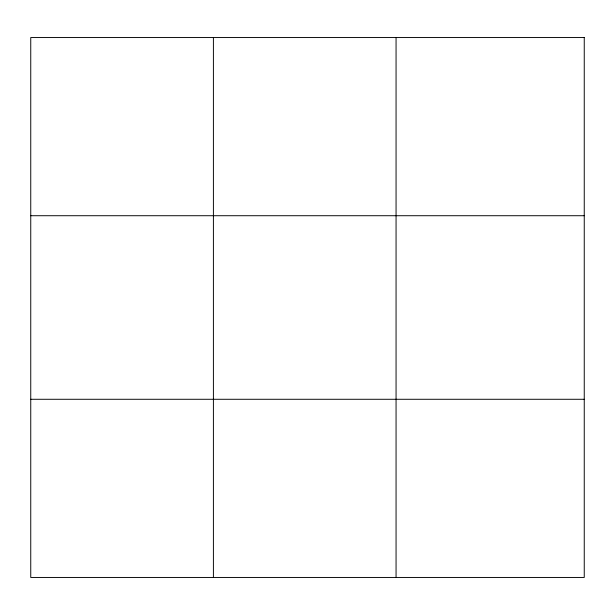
<?xml version="1.0" encoding="UTF-8"?>
<svg xmlns="http://www.w3.org/2000/svg" width="615" height="615" viewBox="0 0 615 615"><rect width="100%" height="100%" fill="white"/><g stroke="black" fill="none" stroke-linecap="round" stroke-linejoin="round"><path stroke-width="0.92" d="M213.405 577.454L213.405 37.546M396.06 577.454L396.06 37.546M30.75 215.719L584.25 215.719M30.75 399.281L584.25 399.281M584.25 37.546L584.25 577.454L30.75 577.454L30.75 37.546L584.25 37.546"/></g></svg>
